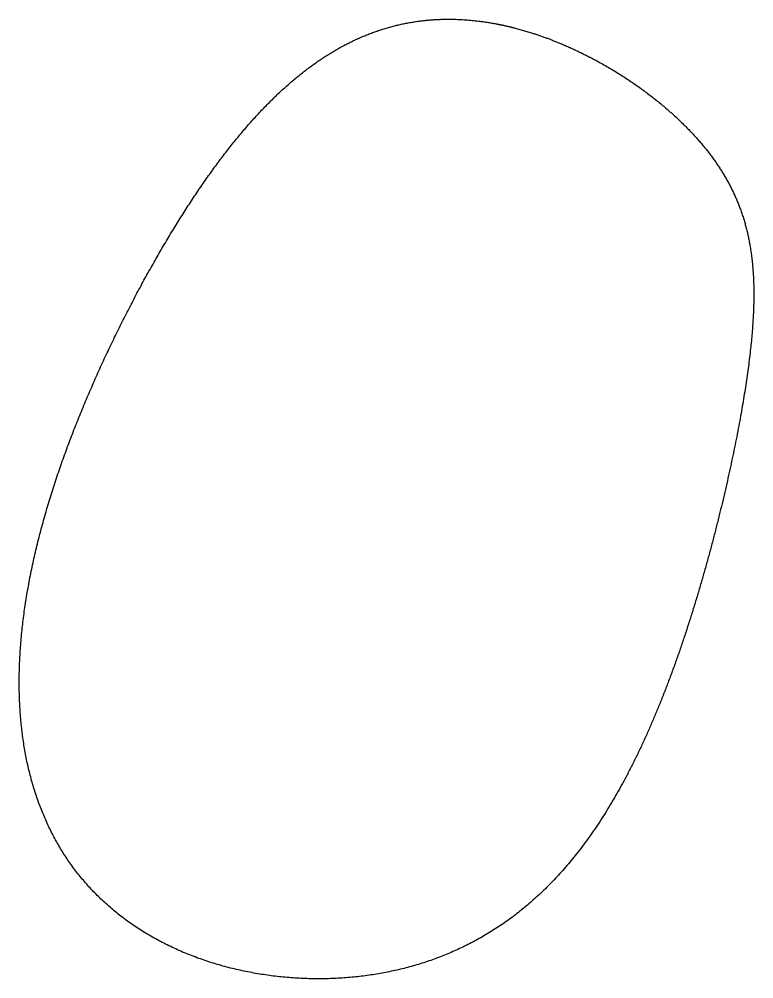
# Model space of a CAD drawing. Header units: millimetres. Extents: x -16.22 to -8.68, y -14.06 to -4.2.
import ezdxf

# ---------------------------------------------------------------- set-up
doc = ezdxf.new("R2010")
doc.units = ezdxf.units.MM
doc.layers.get('0').update_dxf_attribs({"linetype": 'CONTINUOUS'})

msp = doc.modelspace()

# ---------------------------------------------------------------- linework, layer by layer
msp.add_open_spline([(-11.2319, -4.2705), (-11.3368, -4.247), (-11.5459, -4.2101), (-11.8552, -4.1859), (-12.2529, -4.2185), (-12.7189, -4.3651), (-13.1524, -4.6095), (-13.5556, -4.94), (-13.9323, -5.3437), (-14.2863, -5.8077), (-14.6209, -6.3198), (-14.9379, -6.8693), (-15.2367, -7.4474), (-15.5133, -8.0484), (-15.7606, -8.6685), (-15.969, -9.3042), (-16.1266, -9.9508), (-16.2204, -10.6009), (-16.2362, -11.2428), (-16.1596, -11.8595), (-15.979, -12.4317), (-15.6879, -12.9399), (-15.2872, -13.3667), (-14.7884, -13.6992), (-14.2146, -13.9304), (-13.595, -14.0572), (-12.9611, -14.079), (-12.3421, -13.9961), (-11.7608, -13.808), (-11.23, -13.5126), (-10.7555, -13.109), (-10.3375, -12.5995), (-9.9731, -11.9924), (-9.6573, -11.3039), (-9.3859, -10.5603), (-9.1556, -9.7939), (-8.9649, -9.0382), (-8.8153, -8.3236), (-8.7117, -7.6733), (-8.6634, -7.0985), (-8.6854, -6.5941), (-8.7937, -6.1445), (-9.0004, -5.7325), (-9.3099, -5.3458), (-9.7124, -4.9862), (-10.186, -4.6687), (-10.5995, -4.4653), (-10.9162, -4.3509), (-11.1269, -4.294), (-11.2319, -4.2705)], degree=5)

doc.saveas('drawing.dxf')
